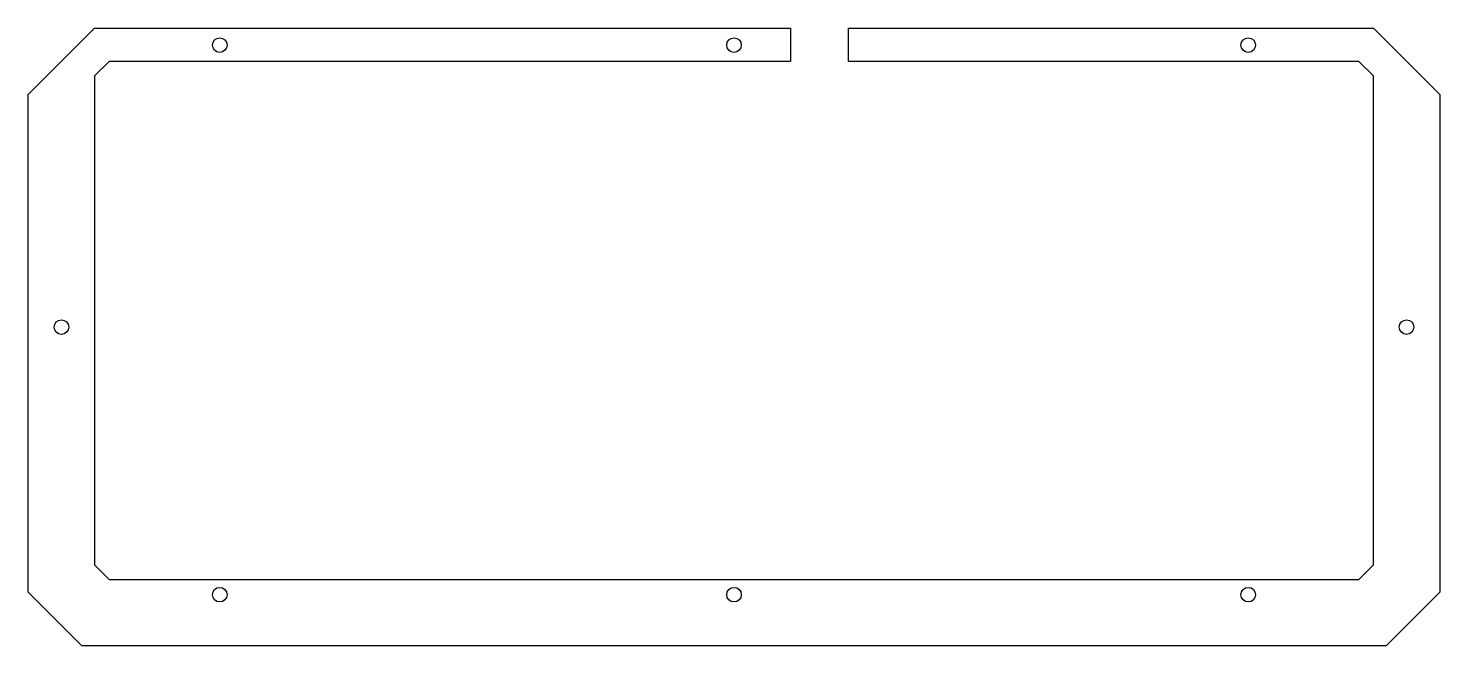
# Model space of a CAD drawing. Header units: millimetres. Extents: x 29 to 345, y -206 to -68.
import ezdxf

# ---------------------------------------------------------------- set-up
doc = ezdxf.new("R2010")
doc.units = ezdxf.units.MM
doc.layers.get('0').update_dxf_attribs({"linetype": 'CONTINUOUS'})

msp = doc.modelspace()

# ---------------------------------------------------------------- linework, layer by layer
msp.add_lwpolyline([(29.45, -83.16), (44.3, -68.31), (199.95, -68.31), (199.95, -75.73), (47.56, -75.73), (44.3, -78.99), (44.3, -188.34), (47.56, -191.6), (327.09, -191.6), (330.35, -188.34), (330.35, -78.99), (327.09, -75.73), (212.95, -75.73), (212.95, -68.31), (330.35, -68.31), (345.2, -83.16), (345.2, -194.49), (333.24, -206.45), (41.41, -206.45), (29.45, -194.49)], close=True)
for centre in [(72.3, -72.09), (187.33, -72.09), (302.35, -72.09), (36.88, -135.17), (337.78, -135.17), (72.3, -195.02), (187.33, -195.02), (302.35, -195.02)]:
    msp.add_circle(centre, 1.63)

doc.saveas('drawing.dxf')
